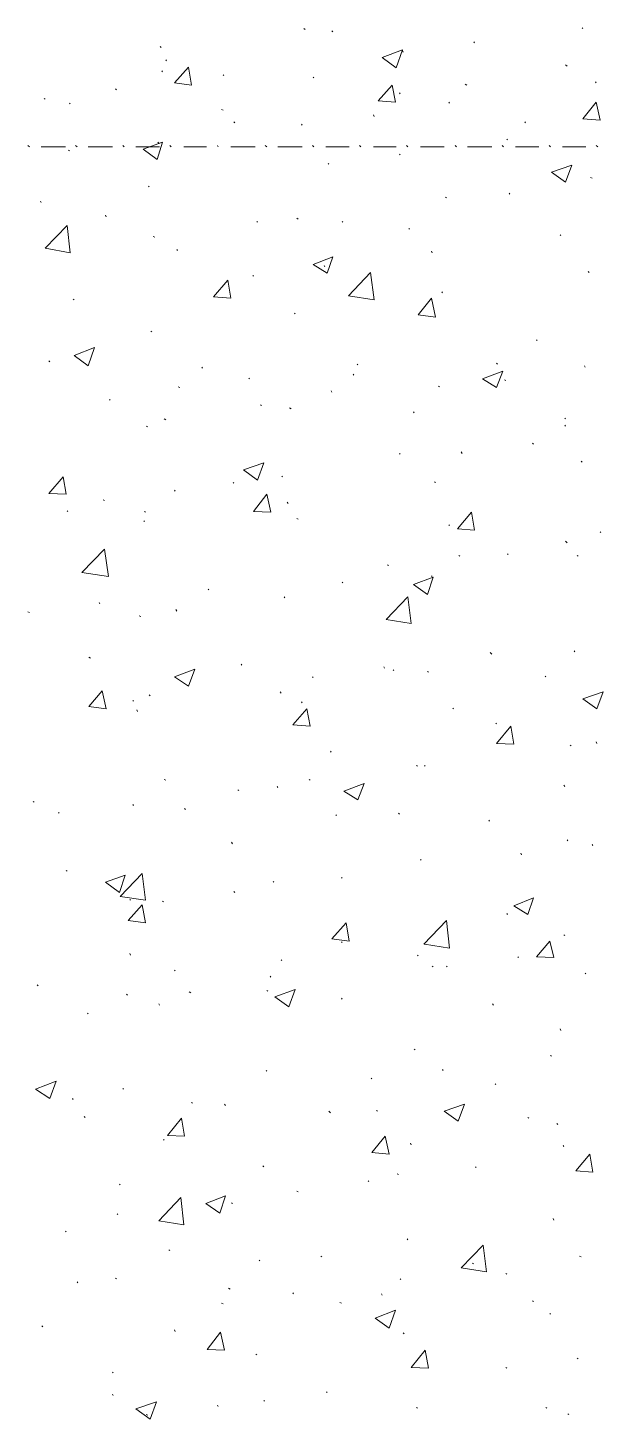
# Model space of a CAD drawing. Header units: millimetres. Extents: x 2928 to 3112, y 1220 to 1280.
# Drawn here: x 2966.332 to 2967.555, y 1249.504 to 1252.462 of the extents above; entities that cross this region are included whole.
import ezdxf

# ---------------------------------------------------------------- set-up
doc = ezdxf.new("R2010")
doc.units = ezdxf.units.MM

msp = doc.modelspace()

# ---------------------------------------------------------------- linework, layer by layer
at = {"color": 92, "linetype": 'Continuous', "lineweight": 13, "true_color": 0x00b800}
for points in [[(2966.92168, 1252.45878), (2966.91835, 1252.46045), (2966.91835, 1252.46045)], [(2967.51169, 1252.46045), (2967.51002, 1252.46211), (2967.51002, 1252.46211)], [(2966.98002, 1252.45378), (2966.97835, 1252.45545), (2966.97835, 1252.45545)], [(2967.28169, 1252.43045), (2967.28002, 1252.43211), (2967.28002, 1252.43211)], [(2966.61501, 1252.42045), (2966.61335, 1252.42211), (2966.61335, 1252.42211)], [(2967.08502, 1252.39878), (2967.12835, 1252.41545), (2967.12835, 1252.41545)], [(2967.08502, 1252.39878), (2967.11502, 1252.37711), (2967.11502, 1252.37711)], [(2967.11502, 1252.37711), (2967.12835, 1252.41545), (2967.12835, 1252.41545)], [(2967.13002, 1252.41045), (2967.12835, 1252.41378), (2967.12835, 1252.41378)], [(2966.61835, 1252.36878), (2966.61668, 1252.37045), (2966.61668, 1252.37045)], [(2966.62668, 1252.39211), (2966.62501, 1252.39378), (2966.62501, 1252.39378)], [(2966.64335, 1252.34545), (2966.67335, 1252.37878), (2966.67335, 1252.37878)], [(2966.68001, 1252.34045), (2966.67335, 1252.37878), (2966.67335, 1252.37878)], [(2967.47836, 1252.38045), (2967.47502, 1252.38378), (2967.47502, 1252.38378)], [(2966.64335, 1252.34545), (2966.68001, 1252.34045), (2966.68001, 1252.34045)], [(2966.74835, 1252.36045), (2966.74668, 1252.36211), (2966.74668, 1252.36211)], [(2966.94002, 1252.35545), (2966.93835, 1252.35711), (2966.93835, 1252.35711)], [(2967.07669, 1252.30711), (2967.10669, 1252.34045), (2967.10669, 1252.34045)], [(2967.11335, 1252.30378), (2967.10669, 1252.34045), (2967.10669, 1252.34045)], [(2967.26502, 1252.34045), (2967.26169, 1252.34211), (2967.26169, 1252.34211)], [(2967.54003, 1252.34545), (2967.53836, 1252.34711), (2967.53836, 1252.34711)], [(2966.36834, 1252.31045), (2966.36668, 1252.31211), (2966.36668, 1252.31211)], [(2966.52001, 1252.33045), (2966.51834, 1252.33211), (2966.51834, 1252.33211)], [(2967.12335, 1252.32211), (2967.12169, 1252.32378), (2967.12169, 1252.32378)], [(2966.42168, 1252.30045), (2966.42001, 1252.30211), (2966.42001, 1252.30211)], [(2966.74668, 1252.28711), (2966.74335, 1252.28878), (2966.74335, 1252.28878)], [(2967.07669, 1252.30711), (2967.11335, 1252.30378), (2967.11335, 1252.30378)], [(2967.22835, 1252.30211), (2967.22669, 1252.30378), (2967.22669, 1252.30378)], [(2967.51169, 1252.26878), (2967.54003, 1252.30378), (2967.54003, 1252.30378)], [(2967.54836, 1252.26545), (2967.54003, 1252.30378), (2967.54003, 1252.30378)], [(2966.77168, 1252.26044), (2966.77001, 1252.26211), (2966.77001, 1252.26211)], [(2966.91502, 1252.25544), (2966.91335, 1252.25711), (2966.91335, 1252.25711)], [(2967.06835, 1252.27378), (2967.06669, 1252.27711), (2967.06669, 1252.27711)], [(2967.39002, 1252.26044), (2967.38836, 1252.26211), (2967.38836, 1252.26211)], [(2967.51169, 1252.26878), (2967.54836, 1252.26545), (2967.54836, 1252.26545)], [(2967.35169, 1252.22378), (2967.35002, 1252.22544), (2967.35002, 1252.22544)], [(2966.42001, 1252.20044), (2966.41834, 1252.20211), (2966.41834, 1252.20211)], [(2966.57668, 1252.20378), (2966.61835, 1252.21878), (2966.61835, 1252.21878)], [(2966.57668, 1252.20378), (2966.60668, 1252.18211), (2966.60668, 1252.18211)], [(2966.60668, 1252.18211), (2966.61835, 1252.21878), (2966.61835, 1252.21878)], [(2966.61001, 1252.21711), (2966.60835, 1252.21878), (2966.60835, 1252.21878)], [(2967.12335, 1252.19211), (2967.12169, 1252.19378), (2967.12169, 1252.19378)], [(2966.97168, 1252.17211), (2966.97002, 1252.17378), (2966.97002, 1252.17378)], [(2967.44502, 1252.15544), (2967.48836, 1252.17044), (2967.48836, 1252.17044)], [(2967.47502, 1252.13378), (2967.48836, 1252.17044), (2967.48836, 1252.17044)], [(2967.44502, 1252.15544), (2967.47502, 1252.13378), (2967.47502, 1252.13378)], [(2967.53169, 1252.14211), (2967.52836, 1252.14378), (2967.52836, 1252.14378)], [(2966.59001, 1252.12378), (2966.58834, 1252.12544), (2966.58834, 1252.12544)], [(2967.35669, 1252.10878), (2967.35502, 1252.11044), (2967.35502, 1252.11044)], [(2966.36001, 1252.09044), (2966.35834, 1252.09378), (2966.35834, 1252.09378)], [(2967.22169, 1252.10044), (2967.22002, 1252.10211), (2967.22002, 1252.10211)], [(2966.49834, 1252.06044), (2966.49668, 1252.06378), (2966.49668, 1252.06378)], [(2966.82001, 1252.04878), (2966.81835, 1252.05044), (2966.81835, 1252.05044)], [(2966.90668, 1252.05544), (2966.90335, 1252.05711), (2966.90335, 1252.05711)], [(2967.00168, 1252.04878), (2967.00002, 1252.05044), (2967.00002, 1252.05044)], [(2966.36834, 1251.99377), (2966.41501, 1252.04211), (2966.41501, 1252.04211)], [(2966.42168, 1251.98377), (2966.41501, 1252.04211), (2966.41501, 1252.04211)], [(2966.60168, 1252.01711), (2966.59835, 1252.01877), (2966.59835, 1252.01877)], [(2967.14335, 1252.03378), (2967.14169, 1252.03544), (2967.14169, 1252.03544)], [(2967.46502, 1252.02044), (2967.46336, 1252.02211), (2967.46336, 1252.02211)], [(2966.36834, 1251.99377), (2966.42168, 1251.98377), (2966.42168, 1251.98377)], [(2966.65001, 1251.98877), (2966.64835, 1251.99044), (2966.64835, 1251.99044)], [(2967.19169, 1251.98377), (2967.19002, 1251.98711), (2967.19002, 1251.98711)], [(2966.93835, 1251.95877), (2966.98002, 1251.97544), (2966.98002, 1251.97544)], [(2966.93835, 1251.95877), (2966.96835, 1251.94044), (2966.96835, 1251.94044)], [(2966.96335, 1251.95377), (2966.96168, 1251.95711), (2966.96168, 1251.95711)], [(2966.96835, 1251.94044), (2966.98002, 1251.97544), (2966.98002, 1251.97544)], [(2966.72668, 1251.89044), (2966.75668, 1251.92544), (2966.75668, 1251.92544)], [(2966.76335, 1251.88711), (2966.75668, 1251.92544), (2966.75668, 1251.92544)], [(2966.81168, 1251.93377), (2966.81001, 1251.93544), (2966.81001, 1251.93544)], [(2967.01335, 1251.89211), (2967.06002, 1251.94211), (2967.06002, 1251.94211)], [(2967.06835, 1251.88377), (2967.06002, 1251.94211), (2967.06002, 1251.94211)], [(2967.52502, 1251.94211), (2967.52336, 1251.94377), (2967.52336, 1251.94377)], [(2967.21335, 1251.89877), (2967.21169, 1251.90044), (2967.21169, 1251.90044)], [(2966.43001, 1251.88377), (2966.42834, 1251.88544), (2966.42834, 1251.88544)], [(2966.72668, 1251.89044), (2966.76335, 1251.88711), (2966.76335, 1251.88711)], [(2967.01335, 1251.89211), (2967.06835, 1251.88377), (2967.06835, 1251.88377)], [(2967.16169, 1251.85211), (2967.19002, 1251.88711), (2967.19002, 1251.88711)], [(2967.19835, 1251.84711), (2967.19002, 1251.88711), (2967.19002, 1251.88711)], [(2966.90002, 1251.85377), (2966.89835, 1251.85544), (2966.89835, 1251.85544)], [(2967.16169, 1251.85211), (2967.19835, 1251.84711), (2967.19835, 1251.84711)], [(2966.59501, 1251.81544), (2966.59334, 1251.81711), (2966.59334, 1251.81711)], [(2966.43001, 1251.76544), (2966.47334, 1251.7821), (2966.47334, 1251.7821)], [(2966.46001, 1251.74377), (2966.47334, 1251.7821), (2966.47334, 1251.7821)], [(2967.41502, 1251.79711), (2967.41336, 1251.79877), (2967.41336, 1251.79877)], [(2966.37834, 1251.7521), (2966.37668, 1251.75377), (2966.37668, 1251.75377)], [(2966.43001, 1251.76544), (2966.46001, 1251.74377), (2966.46001, 1251.74377)], [(2967.33002, 1251.7471), (2967.32836, 1251.74877), (2967.32836, 1251.74877)], [(2966.70335, 1251.73877), (2966.70168, 1251.74044), (2966.70168, 1251.74044)], [(2967.02502, 1251.72377), (2967.02335, 1251.72544), (2967.02335, 1251.72544)], [(2967.03335, 1251.74544), (2967.03168, 1251.7471), (2967.03168, 1251.7471)], [(2967.29836, 1251.71544), (2967.34169, 1251.7321), (2967.34169, 1251.7321)], [(2967.32836, 1251.6971), (2967.34169, 1251.7321), (2967.34169, 1251.7321)], [(2967.51669, 1251.74044), (2967.51502, 1251.74377), (2967.51502, 1251.74377)], [(2966.65501, 1251.6971), (2966.65168, 1251.69877), (2966.65168, 1251.69877)], [(2966.80335, 1251.71544), (2966.80168, 1251.7171), (2966.80168, 1251.7171)], [(2966.97835, 1251.6871), (2966.97668, 1251.69044), (2966.97668, 1251.69044)], [(2967.20669, 1251.69877), (2967.20502, 1251.70044), (2967.20502, 1251.70044)], [(2967.29836, 1251.71544), (2967.32836, 1251.6971), (2967.32836, 1251.6971)], [(2967.34836, 1251.7121), (2967.34502, 1251.71377), (2967.34502, 1251.71377)], [(2966.50668, 1251.67044), (2966.50501, 1251.6721), (2966.50501, 1251.6721)], [(2966.82835, 1251.65877), (2966.82668, 1251.66044), (2966.82668, 1251.66044)], [(2966.62501, 1251.62877), (2966.62168, 1251.63044), (2966.62168, 1251.63044)], [(2966.89168, 1251.6521), (2966.88835, 1251.65377), (2966.88835, 1251.65377)], [(2967.15335, 1251.64377), (2967.15169, 1251.64544), (2967.15169, 1251.64544)], [(2967.47502, 1251.63044), (2967.47336, 1251.6321), (2967.47336, 1251.6321)], [(2966.58668, 1251.61377), (2966.58334, 1251.61544), (2966.58334, 1251.61544)], [(2967.47502, 1251.61544), (2967.47336, 1251.6171), (2967.47336, 1251.6171)], [(2967.40669, 1251.5771), (2967.40502, 1251.57877), (2967.40502, 1251.57877)], [(2967.12335, 1251.55543), (2967.12169, 1251.5571), (2967.12169, 1251.5571)], [(2967.25502, 1251.5571), (2967.25335, 1251.56043), (2967.25335, 1251.56043)], [(2966.79001, 1251.5221), (2966.83335, 1251.5371), (2966.83335, 1251.5371)], [(2966.79001, 1251.5221), (2966.82001, 1251.50043), (2966.82001, 1251.50043)], [(2966.82001, 1251.50043), (2966.83335, 1251.5371), (2966.83335, 1251.5371)], [(2967.51002, 1251.53877), (2967.50836, 1251.54043), (2967.50836, 1251.54043)], [(2966.37668, 1251.4721), (2966.40668, 1251.5071), (2966.40668, 1251.5071)], [(2966.41334, 1251.47043), (2966.40668, 1251.5071), (2966.40668, 1251.5071)], [(2966.77001, 1251.49377), (2966.76835, 1251.49543), (2966.76835, 1251.49543)], [(2966.87335, 1251.5071), (2966.87168, 1251.50877), (2966.87168, 1251.50877)], [(2967.19835, 1251.49543), (2967.19669, 1251.4971), (2967.19669, 1251.4971)], [(2966.37668, 1251.4721), (2966.41334, 1251.47043), (2966.41334, 1251.47043)], [(2966.49501, 1251.4571), (2966.49168, 1251.45877), (2966.49168, 1251.45877)], [(2966.64501, 1251.4771), (2966.64335, 1251.47877), (2966.64335, 1251.47877)], [(2966.81168, 1251.43377), (2966.84002, 1251.47043), (2966.84002, 1251.47043)], [(2966.84835, 1251.4321), (2966.84002, 1251.47043), (2966.84002, 1251.47043)], [(2966.88502, 1251.45043), (2966.88335, 1251.45377), (2966.88335, 1251.45377)], [(2966.41668, 1251.43377), (2966.41501, 1251.43543), (2966.41501, 1251.43543)], [(2966.58168, 1251.4321), (2966.58001, 1251.43377), (2966.58001, 1251.43377)], [(2966.81168, 1251.43377), (2966.84835, 1251.4321), (2966.84835, 1251.4321)], [(2967.24502, 1251.3971), (2967.27502, 1251.4321), (2967.27502, 1251.4321)], [(2967.28169, 1251.39377), (2967.27502, 1251.4321), (2967.27502, 1251.4321)], [(2966.58001, 1251.4121), (2966.57834, 1251.41377), (2966.57834, 1251.41377)], [(2966.90668, 1251.4171), (2966.90335, 1251.41877), (2966.90335, 1251.41877)], [(2967.22835, 1251.40377), (2967.22669, 1251.40543), (2967.22669, 1251.40543)], [(2967.24502, 1251.3971), (2967.28169, 1251.39377), (2967.28169, 1251.39377)], [(2967.47836, 1251.3671), (2967.47502, 1251.37043), (2967.47502, 1251.37043)], [(2967.55003, 1251.38877), (2967.54836, 1251.39043), (2967.54836, 1251.39043)], [(2966.44668, 1251.30376), (2966.49501, 1251.35377), (2966.49501, 1251.35377)], [(2966.50334, 1251.29543), (2966.49501, 1251.35377), (2966.49501, 1251.35377)], [(2967.25002, 1251.33877), (2967.24835, 1251.34043), (2967.24835, 1251.34043)], [(2967.35336, 1251.3421), (2967.35169, 1251.34377), (2967.35169, 1251.34377)], [(2967.50169, 1251.33877), (2967.50002, 1251.34043), (2967.50002, 1251.34043)], [(2967.09835, 1251.31876), (2967.09669, 1251.32043), (2967.09669, 1251.32043)], [(2966.44668, 1251.30376), (2966.50334, 1251.29543), (2966.50334, 1251.29543)], [(2967.00168, 1251.2821), (2967.00002, 1251.28376), (2967.00002, 1251.28376)], [(2967.15169, 1251.27876), (2967.19335, 1251.29376), (2967.19335, 1251.29376)], [(2967.15169, 1251.27876), (2967.18169, 1251.2571), (2967.18169, 1251.2571)], [(2967.18169, 1251.2571), (2967.19335, 1251.29376), (2967.19335, 1251.29376)], [(2967.19169, 1251.29543), (2967.19002, 1251.2971), (2967.19002, 1251.2971)], [(2966.71668, 1251.2671), (2966.71501, 1251.26876), (2966.71501, 1251.26876)], [(2966.87835, 1251.25043), (2966.87668, 1251.2521), (2966.87668, 1251.2521)], [(2967.09335, 1251.20376), (2967.14002, 1251.2521), (2967.14002, 1251.2521)], [(2967.14669, 1251.19543), (2967.14002, 1251.2521), (2967.14002, 1251.2521)], [(2966.33501, 1251.21876), (2966.33167, 1251.22043), (2966.33167, 1251.22043)], [(2966.48501, 1251.2371), (2966.48334, 1251.24043), (2966.48334, 1251.24043)], [(2966.64835, 1251.2221), (2966.64668, 1251.22543), (2966.64668, 1251.22543)], [(2966.57168, 1251.21043), (2966.56834, 1251.2121), (2966.56834, 1251.2121)], [(2967.09335, 1251.20376), (2967.14669, 1251.19543), (2967.14669, 1251.19543)], [(2967.31836, 1251.13043), (2967.31502, 1251.13376), (2967.31502, 1251.13376)], [(2967.49502, 1251.13543), (2967.49336, 1251.1371), (2967.49336, 1251.1371)], [(2966.46501, 1251.1221), (2966.46168, 1251.12376), (2966.46168, 1251.12376)], [(2966.64335, 1251.08209), (2966.68668, 1251.09876), (2966.68668, 1251.09876)], [(2966.67335, 1251.06209), (2966.68668, 1251.09876), (2966.68668, 1251.09876)], [(2966.78668, 1251.1071), (2966.78501, 1251.10876), (2966.78501, 1251.10876)], [(2967.09002, 1251.10043), (2967.08835, 1251.10376), (2967.08835, 1251.10376)], [(2967.11002, 1251.09543), (2967.10835, 1251.0971), (2967.10835, 1251.0971)], [(2966.64335, 1251.08209), (2966.67335, 1251.06209), (2966.67335, 1251.06209)], [(2966.93835, 1251.08043), (2966.93668, 1251.08209), (2966.93668, 1251.08209)], [(2967.18335, 1251.09209), (2967.18169, 1251.09376), (2967.18169, 1251.09376)], [(2967.43336, 1251.08209), (2967.43169, 1251.08376), (2967.43169, 1251.08376)], [(2966.46168, 1251.01876), (2966.49001, 1251.05209), (2966.49001, 1251.05209)], [(2966.49834, 1251.01376), (2966.49001, 1251.05209), (2966.49001, 1251.05209)], [(2966.59168, 1251.04209), (2966.59001, 1251.04376), (2966.59001, 1251.04376)], [(2966.87002, 1251.04709), (2966.86835, 1251.05043), (2966.86835, 1251.05043)], [(2967.51169, 1251.03543), (2967.55503, 1251.05043), (2967.55503, 1251.05043)], [(2967.54169, 1251.01376), (2967.55503, 1251.05043), (2967.55503, 1251.05043)], [(2966.46168, 1251.01876), (2966.49834, 1251.01376), (2966.49834, 1251.01376)], [(2966.55668, 1251.03043), (2966.55501, 1251.03209), (2966.55501, 1251.03209)], [(2966.56501, 1251.00876), (2966.56334, 1251.01209), (2966.56334, 1251.01209)], [(2966.89502, 1250.98043), (2966.92502, 1251.01376), (2966.92502, 1251.01376)], [(2966.91502, 1251.02709), (2966.91335, 1251.02876), (2966.91335, 1251.02876)], [(2966.93168, 1250.97709), (2966.92502, 1251.01376), (2966.92502, 1251.01376)], [(2967.23669, 1251.01376), (2967.23502, 1251.01543), (2967.23502, 1251.01543)], [(2967.51169, 1251.03543), (2967.54169, 1251.01376), (2967.54169, 1251.01376)], [(2966.89502, 1250.98043), (2966.93168, 1250.97709), (2966.93168, 1250.97709)], [(2967.32836, 1250.98209), (2967.32669, 1250.98376), (2967.32669, 1250.98376)], [(2967.32836, 1250.94043), (2967.35836, 1250.97709), (2967.35836, 1250.97709)], [(2967.36502, 1250.93876), (2967.35836, 1250.97709), (2967.35836, 1250.97709)], [(2966.97668, 1250.92209), (2966.97502, 1250.92376), (2966.97502, 1250.92376)], [(2967.32836, 1250.94043), (2967.36502, 1250.93876), (2967.36502, 1250.93876)], [(2967.48669, 1250.93543), (2967.48502, 1250.93709), (2967.48502, 1250.93709)], [(2967.54169, 1250.94043), (2967.54003, 1250.94376), (2967.54003, 1250.94376)], [(2967.16002, 1250.89209), (2967.15835, 1250.89376), (2967.15835, 1250.89376)], [(2967.17669, 1250.89209), (2967.17502, 1250.89376), (2967.17502, 1250.89376)], [(2966.62501, 1250.86209), (2966.62168, 1250.86376), (2966.62168, 1250.86376)], [(2966.93168, 1250.86209), (2966.93002, 1250.86376), (2966.93002, 1250.86376)], [(2966.78001, 1250.84042), (2966.77835, 1250.84209), (2966.77835, 1250.84209)], [(2966.86335, 1250.84709), (2966.86168, 1250.84876), (2966.86168, 1250.84876)], [(2967.00335, 1250.83876), (2967.04668, 1250.85542), (2967.04668, 1250.85542)], [(2967.00335, 1250.83876), (2967.03335, 1250.82042), (2967.03335, 1250.82042)], [(2967.03335, 1250.82042), (2967.04668, 1250.85542), (2967.04668, 1250.85542)], [(2967.47336, 1250.84876), (2967.47169, 1250.85209), (2967.47169, 1250.85209)], [(2966.34501, 1250.81542), (2966.34334, 1250.81709), (2966.34334, 1250.81709)], [(2966.55668, 1250.80876), (2966.55501, 1250.81042), (2966.55501, 1250.81042)], [(2966.66668, 1250.80042), (2966.66501, 1250.80209), (2966.66501, 1250.80209)], [(2966.39834, 1250.79209), (2966.39668, 1250.79376), (2966.39668, 1250.79376)], [(2966.98835, 1250.78709), (2966.98668, 1250.78876), (2966.98668, 1250.78876)], [(2967.12169, 1250.79042), (2967.12002, 1250.79209), (2967.12002, 1250.79209)], [(2967.31336, 1250.77542), (2967.31169, 1250.77709), (2967.31169, 1250.77709)], [(2966.76668, 1250.72709), (2966.76501, 1250.73042), (2966.76501, 1250.73042)], [(2967.48002, 1250.73376), (2967.47836, 1250.73542), (2967.47836, 1250.73542)], [(2967.53336, 1250.72376), (2967.53169, 1250.72542), (2967.53169, 1250.72542)], [(2967.16835, 1250.69209), (2967.16669, 1250.69376), (2967.16669, 1250.69376)], [(2967.38169, 1250.70376), (2967.38002, 1250.70709), (2967.38002, 1250.70709)], [(2966.41501, 1250.66876), (2966.41334, 1250.67042), (2966.41334, 1250.67042)], [(2966.49668, 1250.64542), (2966.53834, 1250.66042), (2966.53834, 1250.66042)], [(2966.52668, 1250.62375), (2966.53834, 1250.66042), (2966.53834, 1250.66042)], [(2966.52834, 1250.61542), (2966.57501, 1250.66376), (2966.57501, 1250.66376)], [(2966.58168, 1250.60709), (2966.57501, 1250.66376), (2966.57501, 1250.66376)], [(2967.00002, 1250.65376), (2966.99835, 1250.65542), (2966.99835, 1250.65542)], [(2966.49668, 1250.64542), (2966.52668, 1250.62375), (2966.52668, 1250.62375)], [(2966.77168, 1250.62375), (2966.77001, 1250.62542), (2966.77001, 1250.62542)], [(2966.85502, 1250.64542), (2966.85335, 1250.64709), (2966.85335, 1250.64709)], [(2966.52834, 1250.61542), (2966.58168, 1250.60709), (2966.58168, 1250.60709)], [(2966.54501, 1250.56375), (2966.57501, 1250.59709), (2966.57501, 1250.59709)], [(2966.55001, 1250.60709), (2966.54834, 1250.60875), (2966.54834, 1250.60875)], [(2966.58168, 1250.55875), (2966.57501, 1250.59709), (2966.57501, 1250.59709)], [(2966.62001, 1250.60375), (2966.61835, 1250.60542), (2966.61835, 1250.60542)], [(2967.36502, 1250.59542), (2967.40669, 1250.61209), (2967.40669, 1250.61209)], [(2967.36502, 1250.59542), (2967.39502, 1250.57709), (2967.39502, 1250.57709)], [(2967.39502, 1250.57709), (2967.40669, 1250.61209), (2967.40669, 1250.61209)], [(2967.35169, 1250.57709), (2967.35002, 1250.57875), (2967.35002, 1250.57875)], [(2966.54501, 1250.56375), (2966.58168, 1250.55875), (2966.58168, 1250.55875)], [(2966.97835, 1250.52542), (2967.00835, 1250.55875), (2967.00835, 1250.55875)], [(2967.01502, 1250.52042), (2967.00835, 1250.55875), (2967.00835, 1250.55875)], [(2967.17335, 1250.51375), (2967.22169, 1250.56375), (2967.22169, 1250.56375)], [(2967.22835, 1250.50542), (2967.22169, 1250.56375), (2967.22169, 1250.56375)], [(2966.97835, 1250.52542), (2967.01502, 1250.52042), (2967.01502, 1250.52042)], [(2967.00002, 1250.51709), (2966.99835, 1250.51875), (2966.99835, 1250.51875)], [(2967.17502, 1250.51375), (2967.22835, 1250.50542), (2967.22835, 1250.50542)], [(2967.41336, 1250.48709), (2967.44169, 1250.52042), (2967.44169, 1250.52042)], [(2967.45002, 1250.48542), (2967.44169, 1250.52042), (2967.44169, 1250.52042)], [(2967.47336, 1250.53209), (2967.47169, 1250.53375), (2967.47169, 1250.53375)], [(2966.55001, 1250.49042), (2966.54834, 1250.49375), (2966.54834, 1250.49375)], [(2966.87168, 1250.47875), (2966.87002, 1250.48042), (2966.87002, 1250.48042)], [(2967.16169, 1250.48875), (2967.16002, 1250.49042), (2967.16002, 1250.49042)], [(2967.37502, 1250.48542), (2967.37336, 1250.48709), (2967.37336, 1250.48709)], [(2967.41336, 1250.48709), (2967.45002, 1250.48542), (2967.45002, 1250.48542)], [(2966.64501, 1250.45709), (2966.64335, 1250.45875), (2966.64335, 1250.45875)], [(2967.19335, 1250.46542), (2967.19169, 1250.46709), (2967.19169, 1250.46709)], [(2967.22335, 1250.46542), (2967.22169, 1250.46709), (2967.22169, 1250.46709)], [(2967.51836, 1250.45042), (2967.51669, 1250.45209), (2967.51669, 1250.45209)], [(2966.35334, 1250.42542), (2966.35167, 1250.42709), (2966.35167, 1250.42709)], [(2966.84835, 1250.44375), (2966.84668, 1250.44542), (2966.84668, 1250.44542)], [(2966.85668, 1250.40209), (2966.90002, 1250.41709), (2966.90002, 1250.41709)], [(2966.88668, 1250.38042), (2966.90002, 1250.41709), (2966.90002, 1250.41709)], [(2966.54334, 1250.40542), (2966.54168, 1250.40709), (2966.54168, 1250.40709)], [(2966.61168, 1250.38375), (2966.61001, 1250.38708), (2966.61001, 1250.38708)], [(2966.67835, 1250.41042), (2966.67501, 1250.41209), (2966.67501, 1250.41209)], [(2966.84168, 1250.41375), (2966.84002, 1250.41542), (2966.84002, 1250.41542)], [(2966.85668, 1250.40209), (2966.88668, 1250.38042), (2966.88668, 1250.38042)], [(2967.00002, 1250.39709), (2966.99835, 1250.39875), (2966.99835, 1250.39875)], [(2967.32169, 1250.38375), (2967.32002, 1250.38708), (2967.32002, 1250.38708)], [(2966.46001, 1250.36542), (2966.45834, 1250.36708), (2966.45834, 1250.36708)], [(2967.46502, 1250.33042), (2967.46336, 1250.33375), (2967.46336, 1250.33375)], [(2967.15502, 1250.28875), (2967.15335, 1250.29042), (2967.15335, 1250.29042)], [(2967.44502, 1250.27542), (2967.44336, 1250.27708), (2967.44336, 1250.27708)], [(2966.84002, 1250.24375), (2966.83835, 1250.24542), (2966.83835, 1250.24542)], [(2967.21502, 1250.24542), (2967.21335, 1250.24708), (2967.21335, 1250.24708)], [(2966.34834, 1250.20542), (2966.39168, 1250.22208), (2966.39168, 1250.22208)], [(2966.37834, 1250.18542), (2966.39168, 1250.22208), (2966.39168, 1250.22208)], [(2967.06335, 1250.22708), (2967.06169, 1250.22875), (2967.06169, 1250.22875)], [(2967.32669, 1250.21542), (2967.32502, 1250.21708), (2967.32502, 1250.21708)], [(2966.34834, 1250.20542), (2966.37834, 1250.18542), (2966.37834, 1250.18542)], [(2966.42834, 1250.18375), (2966.42668, 1250.18542), (2966.42668, 1250.18542)], [(2966.53501, 1250.20542), (2966.53334, 1250.20708), (2966.53334, 1250.20708)], [(2966.68168, 1250.17542), (2966.68001, 1250.17708), (2966.68001, 1250.17708)], [(2966.75168, 1250.17042), (2966.75001, 1250.17375), (2966.75001, 1250.17375)], [(2966.97502, 1250.15541), (2966.97168, 1250.15875), (2966.97168, 1250.15875)], [(2967.07502, 1250.15875), (2967.07335, 1250.16041), (2967.07335, 1250.16041)], [(2967.21669, 1250.15875), (2967.26002, 1250.17375), (2967.26002, 1250.17375)], [(2967.21669, 1250.15875), (2967.24669, 1250.13708), (2967.24669, 1250.13708)], [(2967.24669, 1250.13708), (2967.26002, 1250.17375), (2967.26002, 1250.17375)], [(2966.45334, 1250.14541), (2966.45168, 1250.14708), (2966.45168, 1250.14708)], [(2966.62835, 1250.10708), (2966.65835, 1250.14375), (2966.65835, 1250.14375)], [(2966.66501, 1250.10541), (2966.65835, 1250.14375), (2966.65835, 1250.14375)], [(2967.39669, 1250.14375), (2967.39502, 1250.14541), (2967.39502, 1250.14541)], [(2967.45836, 1250.13041), (2967.45669, 1250.13208), (2967.45669, 1250.13208)], [(2966.62168, 1250.09708), (2966.62001, 1250.09875), (2966.62001, 1250.09875)], [(2966.62835, 1250.10708), (2966.66501, 1250.10541), (2966.66501, 1250.10541)], [(2967.06335, 1250.07041), (2967.09169, 1250.10541), (2967.09169, 1250.10541)], [(2967.10002, 1250.06708), (2967.09169, 1250.10541), (2967.09169, 1250.10541)], [(2967.06335, 1250.07041), (2967.10002, 1250.06708), (2967.10002, 1250.06708)], [(2967.14669, 1250.08708), (2967.14502, 1250.09041), (2967.14502, 1250.09041)], [(2967.47169, 1250.08375), (2967.47002, 1250.08541), (2967.47002, 1250.08541)], [(2967.49669, 1250.03208), (2967.52669, 1250.06708), (2967.52669, 1250.06708)], [(2967.53336, 1250.02875), (2967.52669, 1250.06708), (2967.52669, 1250.06708)], [(2966.83335, 1250.04041), (2966.83168, 1250.04208), (2966.83168, 1250.04208)], [(2967.28502, 1250.03875), (2967.28335, 1250.04041), (2967.28335, 1250.04041)], [(2967.49669, 1250.03208), (2967.53336, 1250.02875), (2967.53336, 1250.02875)], [(2966.52834, 1250.00208), (2966.52668, 1250.00375), (2966.52668, 1250.00375)], [(2967.05668, 1250.00875), (2967.05502, 1250.01041), (2967.05502, 1250.01041)], [(2967.12002, 1250.02375), (2967.11669, 1250.02541), (2967.11669, 1250.02541)], [(2966.61001, 1249.92541), (2966.65668, 1249.97541), (2966.65668, 1249.97541)], [(2966.66335, 1249.91708), (2966.65668, 1249.97541), (2966.65668, 1249.97541)], [(2966.71001, 1249.96208), (2966.75168, 1249.97875), (2966.75168, 1249.97875)], [(2966.74001, 1249.94208), (2966.75168, 1249.97875), (2966.75168, 1249.97875)], [(2966.90668, 1249.98708), (2966.90335, 1249.98875), (2966.90335, 1249.98875)], [(2966.71001, 1249.96208), (2966.74001, 1249.94208), (2966.74001, 1249.94208)], [(2966.76668, 1249.96208), (2966.76501, 1249.96375), (2966.76501, 1249.96375)], [(2966.52334, 1249.93875), (2966.52168, 1249.94041), (2966.52168, 1249.94041)], [(2966.61001, 1249.92541), (2966.66335, 1249.91708), (2966.66335, 1249.91708)], [(2967.45002, 1249.92708), (2967.44836, 1249.93041), (2967.44836, 1249.93041)], [(2966.41334, 1249.90208), (2966.41168, 1249.90374), (2966.41168, 1249.90374)], [(2967.14002, 1249.88541), (2967.13835, 1249.88708), (2967.13835, 1249.88708)], [(2966.63335, 1249.86208), (2966.63168, 1249.86374), (2966.63168, 1249.86374)], [(2967.25335, 1249.82541), (2967.30002, 1249.87374), (2967.30002, 1249.87374)], [(2967.30669, 1249.81708), (2967.30002, 1249.87374), (2967.30002, 1249.87374)], [(2966.82501, 1249.84041), (2966.82335, 1249.84208), (2966.82335, 1249.84208)], [(2966.95668, 1249.84874), (2966.95502, 1249.85041), (2966.95502, 1249.85041)], [(2967.25335, 1249.82541), (2967.30669, 1249.81708), (2967.30669, 1249.81708)], [(2967.28002, 1249.83374), (2967.27669, 1249.83541), (2967.27669, 1249.83541)], [(2967.50836, 1249.84874), (2967.50502, 1249.85041), (2967.50502, 1249.85041)], [(2966.43834, 1249.79374), (2966.43668, 1249.79541), (2966.43668, 1249.79541)], [(2966.52001, 1249.80208), (2966.51834, 1249.80374), (2966.51834, 1249.80374)], [(2967.12502, 1249.80041), (2967.12335, 1249.80208), (2967.12335, 1249.80208)], [(2967.35002, 1249.81208), (2967.34836, 1249.81374), (2967.34836, 1249.81374)], [(2966.76168, 1249.78041), (2966.75835, 1249.78208), (2966.75835, 1249.78208)], [(2966.89668, 1249.77041), (2966.89502, 1249.77208), (2966.89502, 1249.77208)], [(2967.08502, 1249.76708), (2967.08335, 1249.77041), (2967.08335, 1249.77041)], [(2966.74668, 1249.74874), (2966.74335, 1249.75041), (2966.74335, 1249.75041)], [(2966.99835, 1249.75041), (2966.99502, 1249.75208), (2966.99502, 1249.75208)], [(2967.40669, 1249.75374), (2967.40502, 1249.75541), (2967.40502, 1249.75541)], [(2967.07002, 1249.71874), (2967.11335, 1249.73541), (2967.11335, 1249.73541)], [(2967.07002, 1249.71874), (2967.10002, 1249.69708), (2967.10002, 1249.69708)], [(2967.10002, 1249.69708), (2967.11335, 1249.73541), (2967.11335, 1249.73541)], [(2967.44336, 1249.72708), (2967.44169, 1249.72874), (2967.44169, 1249.72874)], [(2966.36334, 1249.70041), (2966.36168, 1249.70208), (2966.36168, 1249.70208)], [(2966.64501, 1249.69041), (2966.64335, 1249.69374), (2966.64335, 1249.69374)], [(2966.71335, 1249.65207), (2966.74168, 1249.68874), (2966.74168, 1249.68874)], [(2966.75001, 1249.65041), (2966.74168, 1249.68874), (2966.74168, 1249.68874)], [(2967.13169, 1249.68541), (2967.13002, 1249.68707), (2967.13002, 1249.68707)], [(2966.71335, 1249.65207), (2966.75001, 1249.65041), (2966.75001, 1249.65041)], [(2967.14669, 1249.61374), (2967.17669, 1249.65041), (2967.17669, 1249.65041)], [(2967.18335, 1249.61207), (2967.17669, 1249.65041), (2967.17669, 1249.65041)], [(2966.81835, 1249.64041), (2966.81668, 1249.64207), (2966.81668, 1249.64207)], [(2967.50169, 1249.63207), (2967.50002, 1249.63374), (2967.50002, 1249.63374)], [(2966.51334, 1249.60207), (2966.51168, 1249.60374), (2966.51168, 1249.60374)], [(2967.14669, 1249.61374), (2967.18335, 1249.61207), (2967.18335, 1249.61207)], [(2967.35002, 1249.61207), (2967.34836, 1249.61374), (2967.34836, 1249.61374)], [(2966.96835, 1249.56041), (2966.96668, 1249.56207), (2966.96668, 1249.56207)], [(2966.51334, 1249.55374), (2966.51168, 1249.55707), (2966.51168, 1249.55707)], [(2966.56168, 1249.52541), (2966.60501, 1249.54041), (2966.60501, 1249.54041)], [(2966.59168, 1249.50374), (2966.60501, 1249.54041), (2966.60501, 1249.54041)], [(2966.73668, 1249.53041), (2966.73501, 1249.53374), (2966.73501, 1249.53374)], [(2966.83502, 1249.54207), (2966.83335, 1249.54374), (2966.83335, 1249.54374)], [(2966.56168, 1249.52541), (2966.59168, 1249.50374), (2966.59168, 1249.50374)], [(2966.58668, 1249.51207), (2966.58334, 1249.51374), (2966.58334, 1249.51374)], [(2967.16002, 1249.52707), (2967.15835, 1249.52874), (2967.15835, 1249.52874)], [(2967.43502, 1249.52707), (2967.43336, 1249.52874), (2967.43336, 1249.52874)], [(2967.48169, 1249.51374), (2967.48002, 1249.51541), (2967.48002, 1249.51541)]]:
    msp.add_lwpolyline(points, dxfattribs=at)
at = {"color": 7, "linetype": 'Continuous', "lineweight": 20, "true_color": 0x000007}
for points in [[(2966.33501, 1252.20878), (2966.33167, 1252.21211), (2966.33167, 1252.21211)], [(2966.41168, 1252.20878), (2966.36001, 1252.20878), (2966.36001, 1252.20878)], [(2966.43668, 1252.20878), (2966.43334, 1252.21211), (2966.43334, 1252.21211)], [(2966.51168, 1252.20878), (2966.46001, 1252.20878), (2966.46001, 1252.20878)], [(2966.53668, 1252.20878), (2966.53334, 1252.21211), (2966.53334, 1252.21211)], [(2966.61168, 1252.20878), (2966.56168, 1252.20878), (2966.56168, 1252.20878)], [(2966.63668, 1252.20878), (2966.63335, 1252.21211), (2966.63335, 1252.21211)], [(2966.71168, 1252.20878), (2966.66335, 1252.20878), (2966.66335, 1252.20878)], [(2966.73668, 1252.20878), (2966.73501, 1252.21211), (2966.73501, 1252.21211)], [(2966.81501, 1252.20878), (2966.76335, 1252.20878), (2966.76335, 1252.20878)], [(2966.84002, 1252.20878), (2966.83668, 1252.21211), (2966.83668, 1252.21211)], [(2966.91502, 1252.20878), (2966.86335, 1252.20878), (2966.86335, 1252.20878)], [(2966.94002, 1252.20878), (2966.93668, 1252.21211), (2966.93668, 1252.21211)], [(2967.01502, 1252.20878), (2966.96502, 1252.20878), (2966.96502, 1252.20878)], [(2967.04002, 1252.20878), (2967.03668, 1252.21211), (2967.03668, 1252.21211)], [(2967.11502, 1252.20878), (2967.06669, 1252.20878), (2967.06669, 1252.20878)], [(2967.14002, 1252.20878), (2967.13669, 1252.21211), (2967.13669, 1252.21211)], [(2967.21669, 1252.20878), (2967.16669, 1252.20878), (2967.16669, 1252.20878)], [(2967.24335, 1252.20878), (2967.24002, 1252.21211), (2967.24002, 1252.21211)], [(2967.31836, 1252.20878), (2967.26669, 1252.20878), (2967.26669, 1252.20878)], [(2967.34336, 1252.20878), (2967.34002, 1252.21211), (2967.34002, 1252.21211)], [(2967.41836, 1252.20878), (2967.36836, 1252.20878), (2967.36836, 1252.20878)], [(2967.44336, 1252.20878), (2967.44002, 1252.21211), (2967.44002, 1252.21211)], [(2967.51836, 1252.20878), (2967.46836, 1252.20878), (2967.46836, 1252.20878)], [(2967.54336, 1252.20878), (2967.54003, 1252.21211), (2967.54003, 1252.21211)]]:
    msp.add_lwpolyline(points, dxfattribs=at)

doc.saveas('drawing.dxf')
